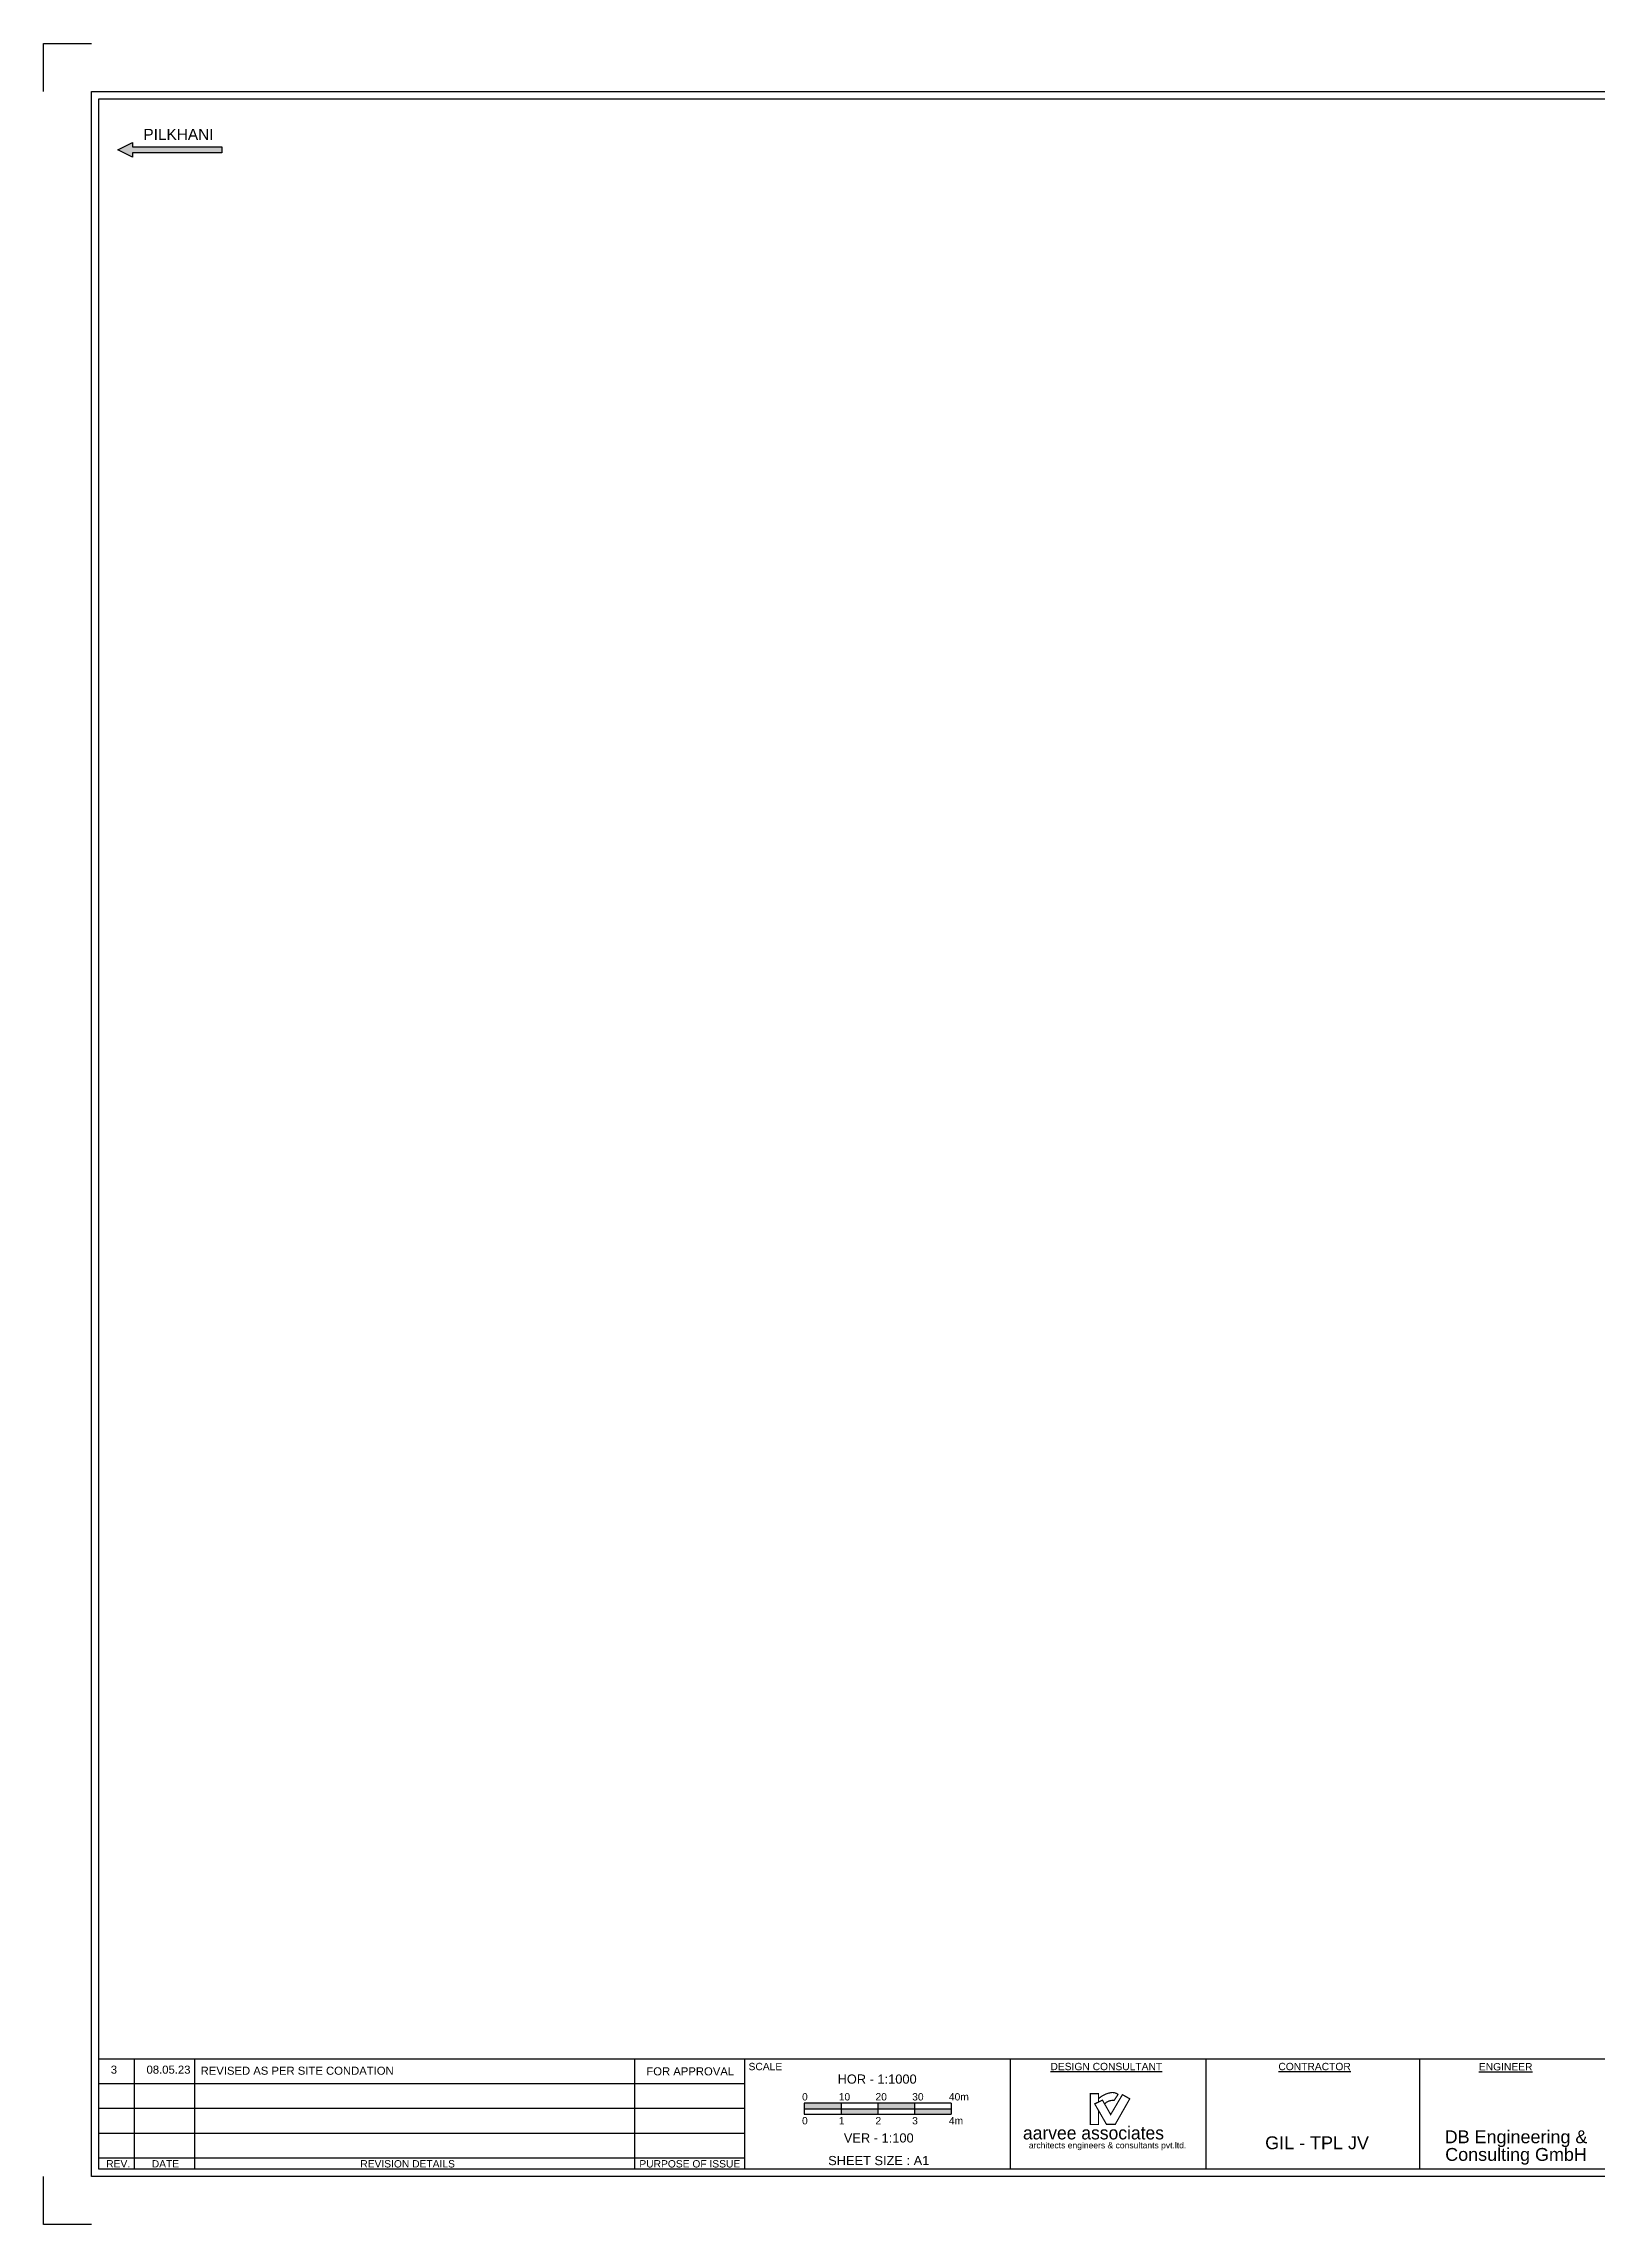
# Paper-space layout 'Layout1' of a CAD drawing. Header units: metres, sheet in millimetres. Extents: x -19 to 822, y -32 to 562.
# Drawn here: x -19 to 405, y -32 to 562 of the extents above; entities that cross this region are included whole.
import ezdxf
from ezdxf.enums import TextEntityAlignment as Align

# ---------------------------------------------------------------- set-up
doc = ezdxf.new("R2010")
doc.units = ezdxf.units.M
doc.header["$MEASUREMENT"] = 0
for name, color, linetype in [('DIRECTION', 7, 'Continuous'), ('rvlogo', 142, 'Continuous'), ('title', 7, 'Continuous')]:
    doc.layers.add(name, color=color, linetype=linetype)
doc.styles.add('Arial', font='arial.ttf')
doc.styles.add('rv logo', font='')
doc.styles.get("Standard").update_dxf_attribs({"font": 'arial.ttf'})
doc.styles.add('Style-Arial', font='arial.ttf')
doc.styles.get('rv logo').set_extended_font_data('Kabel Md BT')

# ---------------------------------------------------------------- blocks, each defined once
blk = doc.blocks.new('*U6727')
at = {"transparency": 33554534}
h = blk.add_hatch(color=256, dxfattribs=at)
h.dxf.hatch_style = 1
h.paths.add_polyline_path([(-22.65, 0.8), (-22.65, 2), (-26.65, 0), (-22.65, -2), (-22.65, -0.8), (1.65, -0.8), (1.65, 0.8)])
blk.add_lwpolyline([(1.65, 0.8), (1.65, -0.8), (-22.65, -0.8), (-22.65, -2), (-26.65, 0), (-22.65, 2), (-22.65, 0.8)], close=True)
blk = doc.blocks.new('SCALE(1-1000 & 1-100)')
h = blk.add_hatch(color=256)
h.dxf.hatch_style = 1
h.paths.add_polyline_path([(10, 1.5), (0, 1.5), (0, 0), (10, 0)])
h.paths.add_polyline_path([(20, 0), (10, 0), (10, -1.5), (20, -1.5)])
h.paths.add_polyline_path([(30, 1.5), (20, 1.5), (20, 0), (30, 0)])
h.paths.add_polyline_path([(40, 0), (30, 0), (30, -1.5), (40, -1.5)])
for p, q in [((40, 1.5), (0, 1.5)), ((0, 1.5), (0, -1.5)), ((0, 0), (40, 0)), ((10, 1.5), (10, -1.5)), ((20, 1.5), (20, -1.5)), ((30, 1.5), (30, -1.5)), ((40, 1.5), (40, -1.5)), ((0, -1.5), (40, -1.5))]:
    blk.add_line(p, q)
at = {"style": 'Style-Arial'}
for s, height, p in [('HOR - 1:1000', 2.5, (9.07, 6.83)), ('0', 2, (-0.61, 2.25)), ('10', 2, (9.39, 2.25)), ('20', 2, (19.39, 2.25)), ('30', 2, (29.39, 2.25)), ('40m', 2, (39.39, 2.25)), ('0', 2, (-0.61, -4.26)), ('1', 2, (9.39, -4.26)), ('2', 2, (19.39, -4.26)), ('3', 2, (29.39, -4.26)), ('4m', 2, (39.39, -4.26)), ('VER - 1:100', 2.5, (10.77, -9.2))]:
    blk.add_text(s, height=height, dxfattribs=at).set_placement(p)
blk.add_text('SHEET SIZE : A1', height=2.5, dxfattribs=at).set_placement((20.28, -14.11), align=Align.MIDDLE_CENTER)

psp = doc.layouts.get("Layout1")

# ---------------------------------------------------------------- linework, layer by layer
at = {"layer": 'rvlogo', "const_width": 0.332}
for points in [[(268.65, -1), (268.65, -4.84), (266.44, -4.84), (266.44, 3.57), (268.65, 3.57), (268.65, 1.28)], [(272.88, 1.68), (274.04, 3.41)]]:
    psp.add_lwpolyline(points, dxfattribs=at)
psp.add_lwpolyline([(267.63, 0.79), (270.84, -4.79), (273.22, -4.79), (277.18, 2.17), (275.18, 3.3), (271.98, -2.13), (269.74, 1.8)], close=True, dxfattribs=at)
for points in [[(274.01, 3.34, 0.224562), (271.93, 3.82, 0.143284), (268.65, 2.17, 2.433571)], [(270.32, 0.77, -0.239747), (272.96, 1.72)]]:
    psp.add_lwpolyline(points, format="xyb", dxfattribs=at)
at = {"layer": 'title'}
for points in [[(-18.65, 548.96), (-18.65, 561.96), (-5.65, 561.96)], [(807.35, 12.96), (-3.65, 12.96)], [(6.09, -17.04), (6.09, 12.96)], [(22.49, -17.04), (22.49, 12.96)], [(142.35, -17.04), (142.35, 12.96)], [(172.35, -17.04), (172.35, 12.96)], [(172.35, -17.04), (172.35, 12.96)], [(244.71, -17.04), (244.71, 12.96)], [(297.97, -17.04), (297.97, 12.96)], [(356.22, -17.04), (356.22, 12.96)], [(172.35, 6.29), (-3.65, 6.29)], [(172.35, -0.49), (-3.65, -0.49)], [(172.35, -7.26), (-3.65, -7.26)], [(172.35, -14.04), (-3.65, -14.04)], [(-5.65, -32.04), (-18.65, -32.04), (-18.65, -19.04)]]:
    psp.add_lwpolyline(points, dxfattribs=at)
for points in [[(809.35, -19.04), (-5.65, -19.04), (-5.65, 548.96), (809.35, 548.96)], [(807.35, -17.04), (-3.65, -17.04), (-3.65, 546.96), (807.35, 546.96)]]:
    psp.add_lwpolyline(points, close=True, dxfattribs=at)

# ---------------------------------------------------------------- block references
psp.add_blockref('SCALE(1-1000 & 1-100)', (188.53, -0.54))
at = {"layer": 'DIRECTION'}
psp.add_blockref('*U6727', (28.24, 533.02), dxfattribs=at)

# ---------------------------------------------------------------- texts
at = {"style": 'Style-Arial'}
for s, p in [('3', (-0.36, 9.01)), ('08.05.23', (9.38, 9.01)), ('REVISED AS PER SITE CONDATION ', (24.11, 8.72))]:
    psp.add_text(s, height=2.2, dxfattribs=at).set_placement(p)
at = {"insert": (145.51, 10.75), "char_height": 2.2, "width": 65.6737, "attachment_point": 1, "style": 'Style-Arial'}
psp.add_mtext('FOR APPROVAL', dxfattribs=at)
at = {"layer": 'DIRECTION', "linetype": 'Continuous'}
psp.add_text('PILKHANI', height=3, dxfattribs=at).set_placement((8.53, 535.74))
at = {"layer": 'rvlogo'}
for s, height, style, p in [('aarvee associates', 3.564, 'rv logo', (248.09, -8.9)), ('architects engineers ', 1.6632, 'Arial', (249.69, -11.33)), ('&', 1.66, 'Arial', (271.12, -11.33)), (' consultants pvt.ltd.', 1.6632, 'Arial', (272.68, -11.33))]:
    psp.add_text(s, height=height, dxfattribs=dict(at, style=style)).set_placement(p)
at = {"layer": 'title', "style": 'Style-Arial'}
for s, p in [('SCALE', (173.35, 9.96)), ('%%UDESIGN CONSULTANT', (255.58, 9.96)), ('%%UCONTRACTOR', (317.66, 9.96)), ('%%UENGINEER', (372.27, 9.9))]:
    psp.add_text(s, height=2, dxfattribs=at).set_placement(p)
for s, height, p in [('GIL - TPL JV', 3.5, (328.19, -9.81)), ('Consulting GmbH', 3.5, (382.39, -12.98)), ('DB Engineering &', 3.5, (382.39, -8.18)), ('REV.', 2, (1.66, -15.54)), ('DATE', 2, (14.53, -15.54)), ('REVISION DETAILS', 2, (80.49, -15.54)), ('PURPOSE OF ISSUE', 2, (157.35, -15.54))]:
    psp.add_text(s, height=height, dxfattribs=at).set_placement(p, align=Align.MIDDLE_CENTER)

doc.saveas('drawing.dxf')
